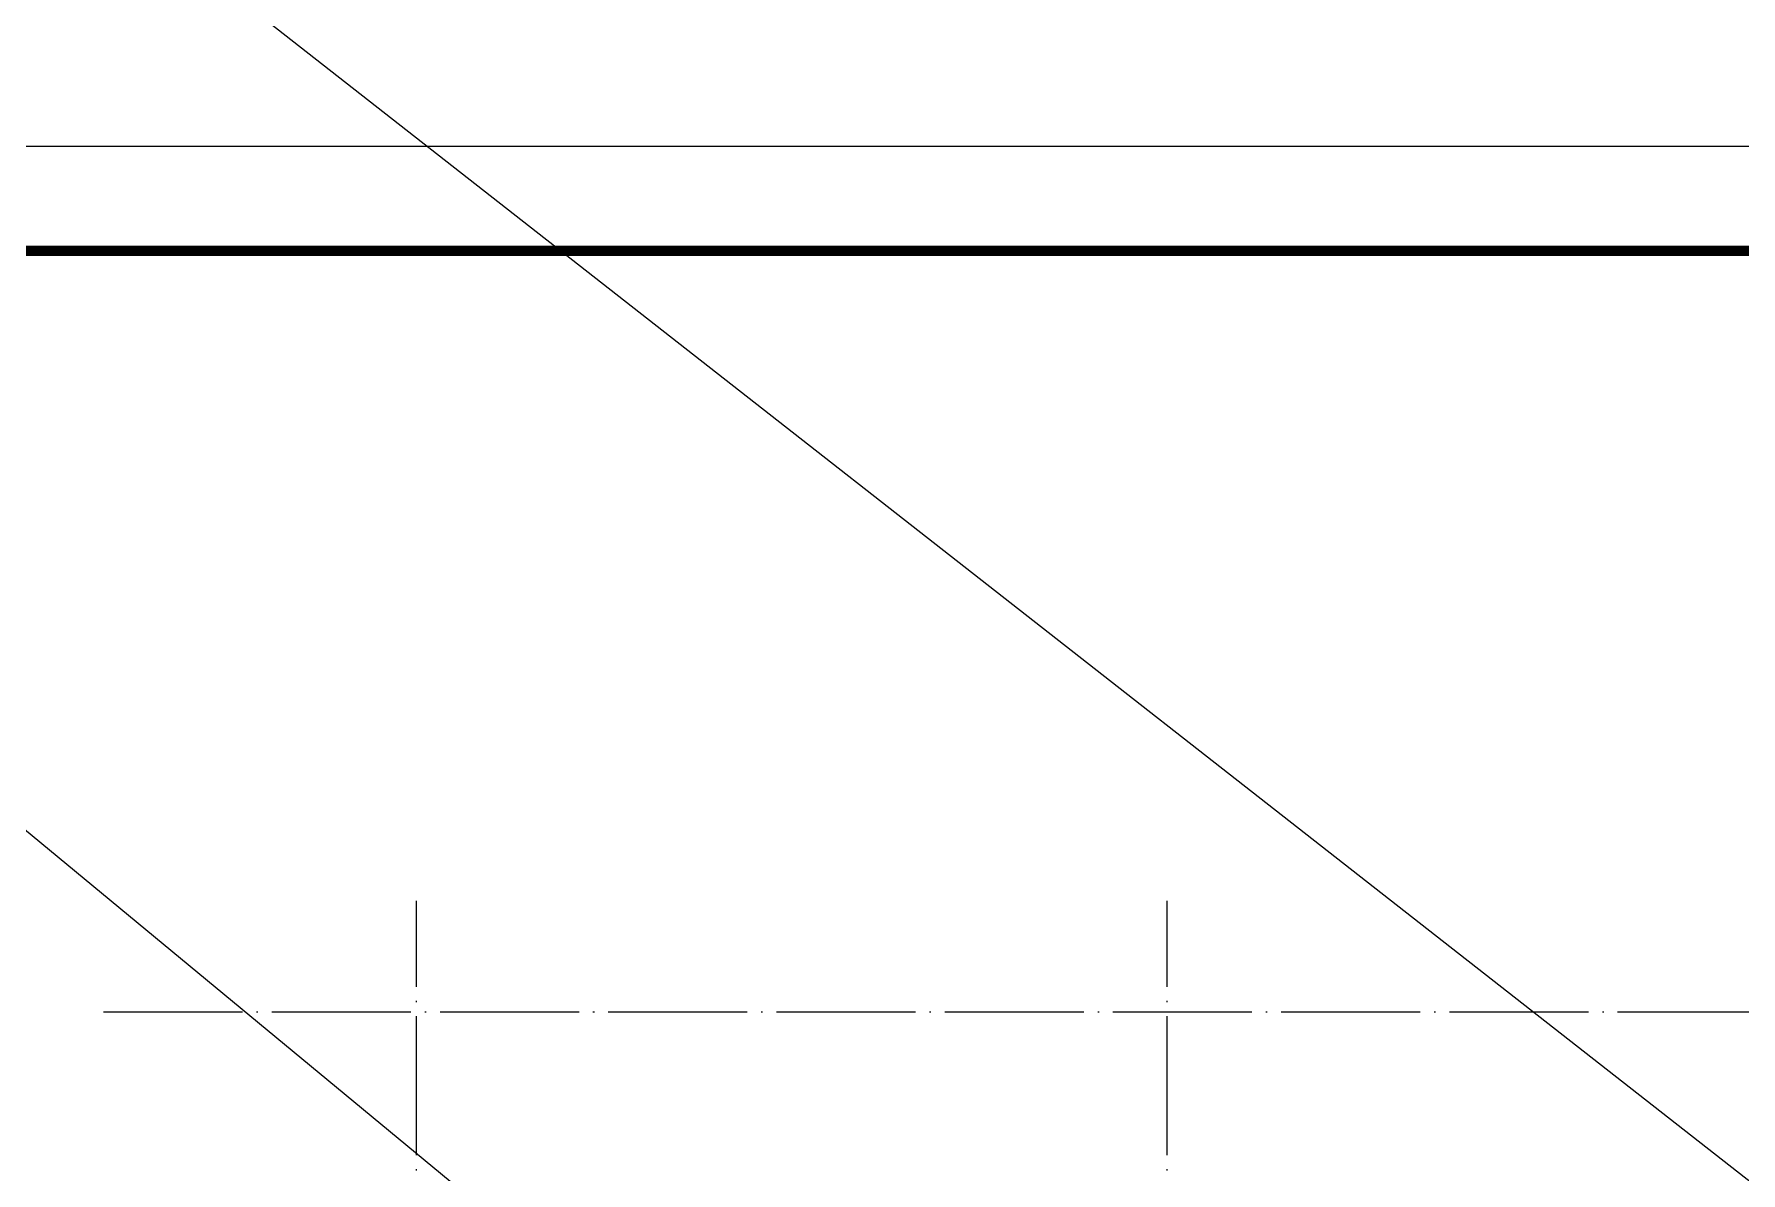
# Model space of a CAD drawing. Extents: x 6843040 to 15500510, y -6507076 to -4940511.
# Drawn here: x 8049001 to 8073553, y -5489617 to -5473236 of the extents above; entities that cross this region are included whole.
import ezdxf

# ---------------------------------------------------------------- set-up
doc = ezdxf.new("R2010")
doc.units = 0
doc.header["$LTSCALE"] = 1000
doc.header["$MEASUREMENT"] = 0
doc.linetypes.add('DOTE', pattern=[2.42, 2, -0.2, 0.02, -0.2])
doc.layers.add('DIM_MODI', color=6, linetype='Continuous', plot=False)
doc.layers.add('DOTE', color=8, linetype='DOTE')
doc.layers.add('PUB_TITLE', color=4, linetype='Continuous')

msp = doc.modelspace()

# ---------------------------------------------------------------- linework, layer by layer
at = {"layer": 'DIM_MODI'}
for points in [[(7911789.9, -5492202), (7717926.7, -5211216.4), (8120470.7, -5526373)], [(8121020.5, -5495427.7), (7717926.7, -5211216.4), (8121020.5, -5544303.1)]]:
    msp.add_lwpolyline(points, dxfattribs=at)
at = {"layer": 'DOTE'}
for p, q in [((8054500, -5554702), (8054500, -5485702.5)), ((8065300, -5554702), (8065300, -5485702.5)), ((8050000, -5487302), (8185100, -5487302))]:
    msp.add_line(p, q, dxfattribs=at)
at = {"layer": 'PUB_TITLE'}
msp.add_lwpolyline([(8031580.2, -5601001.4), (8209930.2, -5601001.4), (8209930.2, -5474851.4), (8031580.2, -5474851.4)], close=True, dxfattribs=at)
at = {"layer": 'PUB_TITLE', "const_width": 150}
msp.add_lwpolyline([(8035330.2, -5599501.4), (8208430.2, -5599501.4), (8208430.2, -5476351.4), (8035330.2, -5476351.4)], close=True, dxfattribs=at)

doc.saveas('drawing.dxf')
